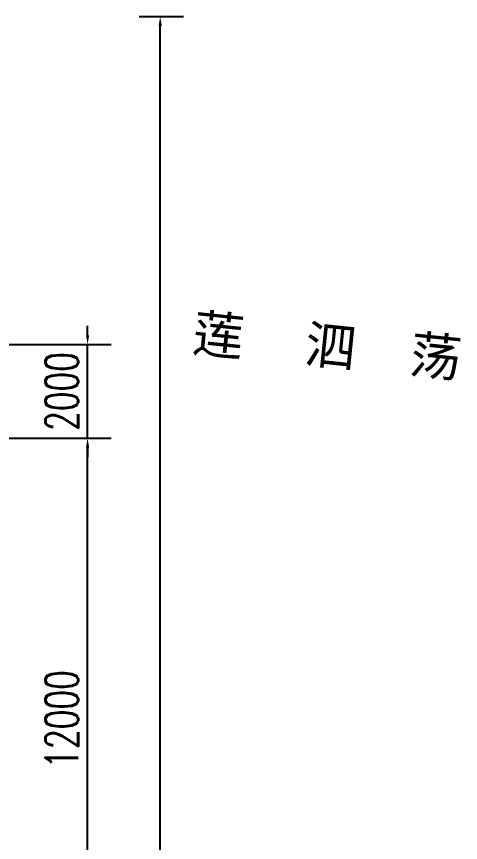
# Model space of a CAD drawing. Header units: millimetres. Extents: x -1003406 to 3312184, y 81337 to 716393.
# Drawn here: x 1498685 to 1508157, y 381044 to 398669 of the extents above; entities that cross this region are included whole.
import ezdxf
from ezdxf.enums import TextEntityAlignment as Align

# ---------------------------------------------------------------- set-up
doc = ezdxf.new("R2010")
doc.units = ezdxf.units.MM
doc.header["$LTSCALE"] = 10
doc.layers.get('Defpoints').update_dxf_attribs({"linetype": 'CONTINUOUS'})
doc.layers.add('L-PAVEMENT_HATCH铺装填充', color=253, linetype='CONTINUOUS')
doc.layers.add('W-bridge approach引桥', color=4, linetype='CONTINUOUS')
doc.styles.add('STANDARD_T3', font='simplex.shx', dxfattribs={"width": 0.7, "bigfont": 'gbcbig.shx'})
doc.styles.add('方正细等线简体', font='tahoma.ttf')
doc.dimstyles.new('W&&200', dxfattribs={"dimtxt": 700, "dimasz": 200, "dimexe": 500, "dimexo": 600, "dimgap": 200, "dimtad": 1, "dimdec": 0, "dimzin": 0, "dimdsep": 46, "dimtxsty": 'STANDARD_T3', "dimcen": 0.09, "dimclrd": 1, "dimclre": 1, "dimclrt": 7, "dimazin": 2, "dimtfac": 1, "dimtdec": 0, "dimtix": 1, "dimtmove": 2, "dimatfit": 3, "dimfxl": 100, "dimtolj": 1, "dimtzin": 0, "dimarcsym": 0})

# ---------------------------------------------------------------- blocks, each defined once
blk = doc.blocks.new('底图')
at = {"layer": 'L-PAVEMENT_HATCH铺装填充', "color": 253, "extrusion": (0.006996, -0.006996, 0.999951), "style": '方正细等线简体'}
for s, p in [('莲', (810181, 521434, 2021)), ('泗', (812585, 521464, 2037)), ('荡', (814836, 521493, 2053))]:
    blk.add_text(s, height=800, rotation=0.4037, dxfattribs=at).set_placement(p, align=Align.MIDDLE_CENTER)
blk = doc.blocks.new('*D921')
at = {"layer": 'Defpoints', "color": 0, "transparency": 16777216}
for p in [(1497907, 389669), (1500201, 389669), (1497907, 377669)]:
    blk.add_point(p, dxfattribs=at)
at = {"layer": 'W-bridge approach引桥', "color": 1, "lineweight": -2, "transparency": 16777216}
for p, q in [((1498507, 389669), (1500701, 389669)), ((1500201, 377869), (1500201, 389469)), ((1498507, 377669), (1500701, 377669))]:
    blk.add_line(p, q, dxfattribs=at)
at = {"layer": 'W-bridge approach引桥', "color": 1, "transparency": 16777216}
for points in [[(1500168, 389469), (1500235, 389469), (1500201, 389669)], [(1500168, 377869), (1500235, 377869), (1500201, 377669)]]:
    blk.add_solid(points, dxfattribs=at)
at = {"layer": 'W-bridge approach引桥', "color": 7, "transparency": 16777216, "insert": (1499651, 383669), "char_height": 700, "attachment_point": 5, "rotation": 90, "style": 'STANDARD_T3'}
blk.add_mtext('\\A1;12000', dxfattribs=at)
blk = doc.blocks.new('*D922')
at = {"layer": 'Defpoints', "color": 0, "transparency": 16777216}
for p in [(1497907, 391669), (1500201, 391669), (1497907, 389669)]:
    blk.add_point(p, dxfattribs=at)
at = {"layer": 'W-bridge approach引桥', "color": 1, "lineweight": -2, "transparency": 16777216}
for p, q in [((1500201, 391869), (1500201, 392069)), ((1498507, 391669), (1500701, 391669)), ((1500201, 389669), (1500201, 391669)), ((1498507, 389669), (1500701, 389669)), ((1500201, 389469), (1500201, 389269))]:
    blk.add_line(p, q, dxfattribs=at)
at = {"layer": 'W-bridge approach引桥', "color": 1, "transparency": 16777216}
for points in [[(1500168, 391869), (1500235, 391869), (1500201, 391669)], [(1500168, 389469), (1500235, 389469), (1500201, 389669)]]:
    blk.add_solid(points, dxfattribs=at)
at = {"layer": 'W-bridge approach引桥', "color": 7, "transparency": 16777216, "insert": (1499651, 390669), "char_height": 700, "attachment_point": 5, "rotation": 90, "style": 'STANDARD_T3'}
blk.add_mtext('\\A1;2000', dxfattribs=at)
blk = doc.blocks.new('*D929')
at = {"layer": 'Defpoints', "color": 0, "transparency": 16777216}
for p in [(1500701, 398669), (1501751, 398669), (1500701, 353669)]:
    blk.add_point(p, dxfattribs=at)
at = {"layer": 'W-bridge approach引桥', "color": 1, "lineweight": -2, "transparency": 16777216}
for p, q in [((1501301, 398669), (1502251, 398669)), ((1501751, 353869), (1501751, 398469)), ((1501301, 353669), (1502251, 353669))]:
    blk.add_line(p, q, dxfattribs=at)
at = {"layer": 'W-bridge approach引桥', "color": 1, "transparency": 16777216}
for points in [[(1501717, 398469), (1501784, 398469), (1501751, 398669)], [(1501717, 353869), (1501784, 353869), (1501751, 353669)]]:
    blk.add_solid(points, dxfattribs=at)
at = {"layer": 'W-bridge approach引桥', "color": 7, "transparency": 16777216, "insert": (1501201, 376169), "char_height": 700, "attachment_point": 5, "rotation": 90, "style": 'STANDARD_T3'}
blk.add_mtext('\\A1;45000', dxfattribs=at)

msp = doc.modelspace()

# ---------------------------------------------------------------- block references
at = {"layer": 'L-PAVEMENT_HATCH铺装填充', "rotation": 353.6999999999994}
msp.add_blockref('底图', (640471.6, -37477.8), dxfattribs=at)

# ---------------------------------------------------------------- dimensions: what is measured, and where the dimension line sits
at = {"layer": 'W-bridge approach引桥'}
for base, p1, p2, picture, middle in [((1501750.8, 398669.1), (1500701.5, 353669.1), (1500701.5, 398669.1), '*D929', (1501200.8, 376169.1)), ((1500201.5, 391669.1), (1497906.5, 389669.1), (1497906.5, 391669.1), '*D922', (1499651.5, 390669.1)), ((1500201.5, 389669.1), (1497906.5, 377669.1), (1497906.5, 389669.1), '*D921', (1499651.5, 383669.1))]:
    dim = msp.add_linear_dim(base=base, p1=p1, p2=p2, angle=90, dimstyle='W&&200', dxfattribs=at)
    dim.commit()
    dim.dimension.update_dxf_attribs({"geometry": picture, "text_midpoint": middle})

doc.saveas('drawing.dxf')
